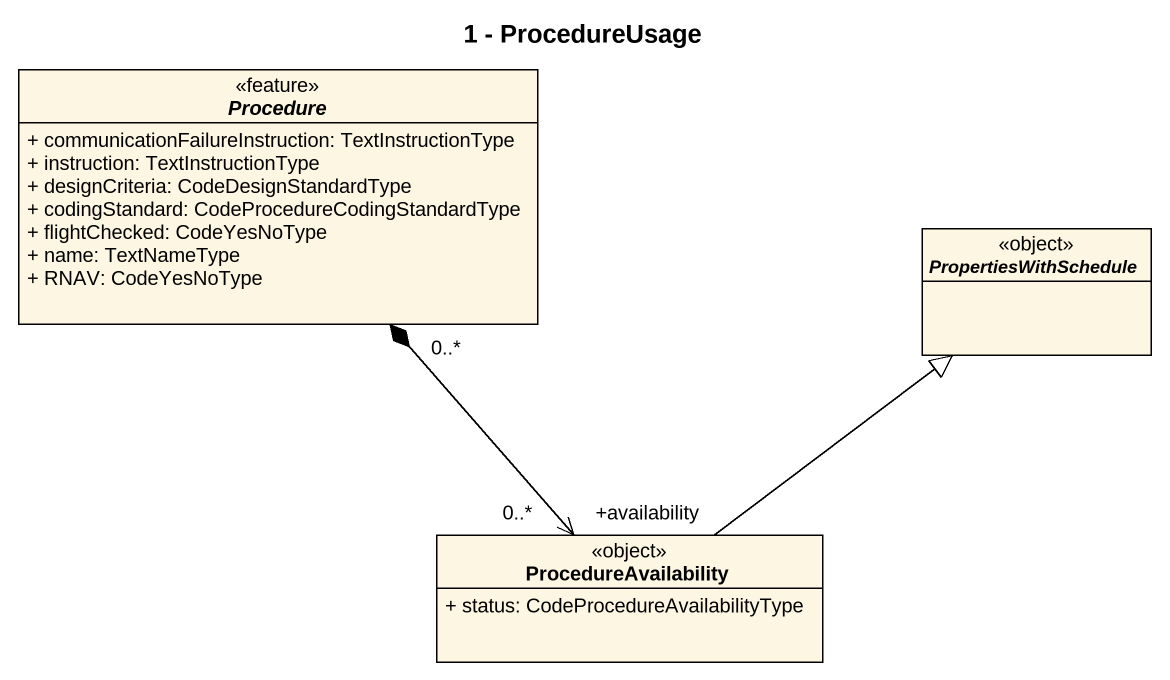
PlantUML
@startuml
title 1 - ProcedureUsage
hide circle
hide empty members
skinparam classAttributeIconSize 0
abstract class Procedure <<feature>> {
  + communicationFailureInstruction: TextInstructionType
  + instruction: TextInstructionType
  + designCriteria: CodeDesignStandardType
  + codingStandard: CodeProcedureCodingStandardType
  + flightChecked: CodeYesNoType
  + name: TextNameType
  + RNAV: CodeYesNoType
}
abstract class PropertiesWithSchedule <<object>>
class ProcedureAvailability <<object>> {
  + status: CodeProcedureAvailabilityType
}
Procedure "0..*" *--> "+availability\n0..*" ProcedureAvailability
ProcedureAvailability -up-|> PropertiesWithSchedule
@enduml
